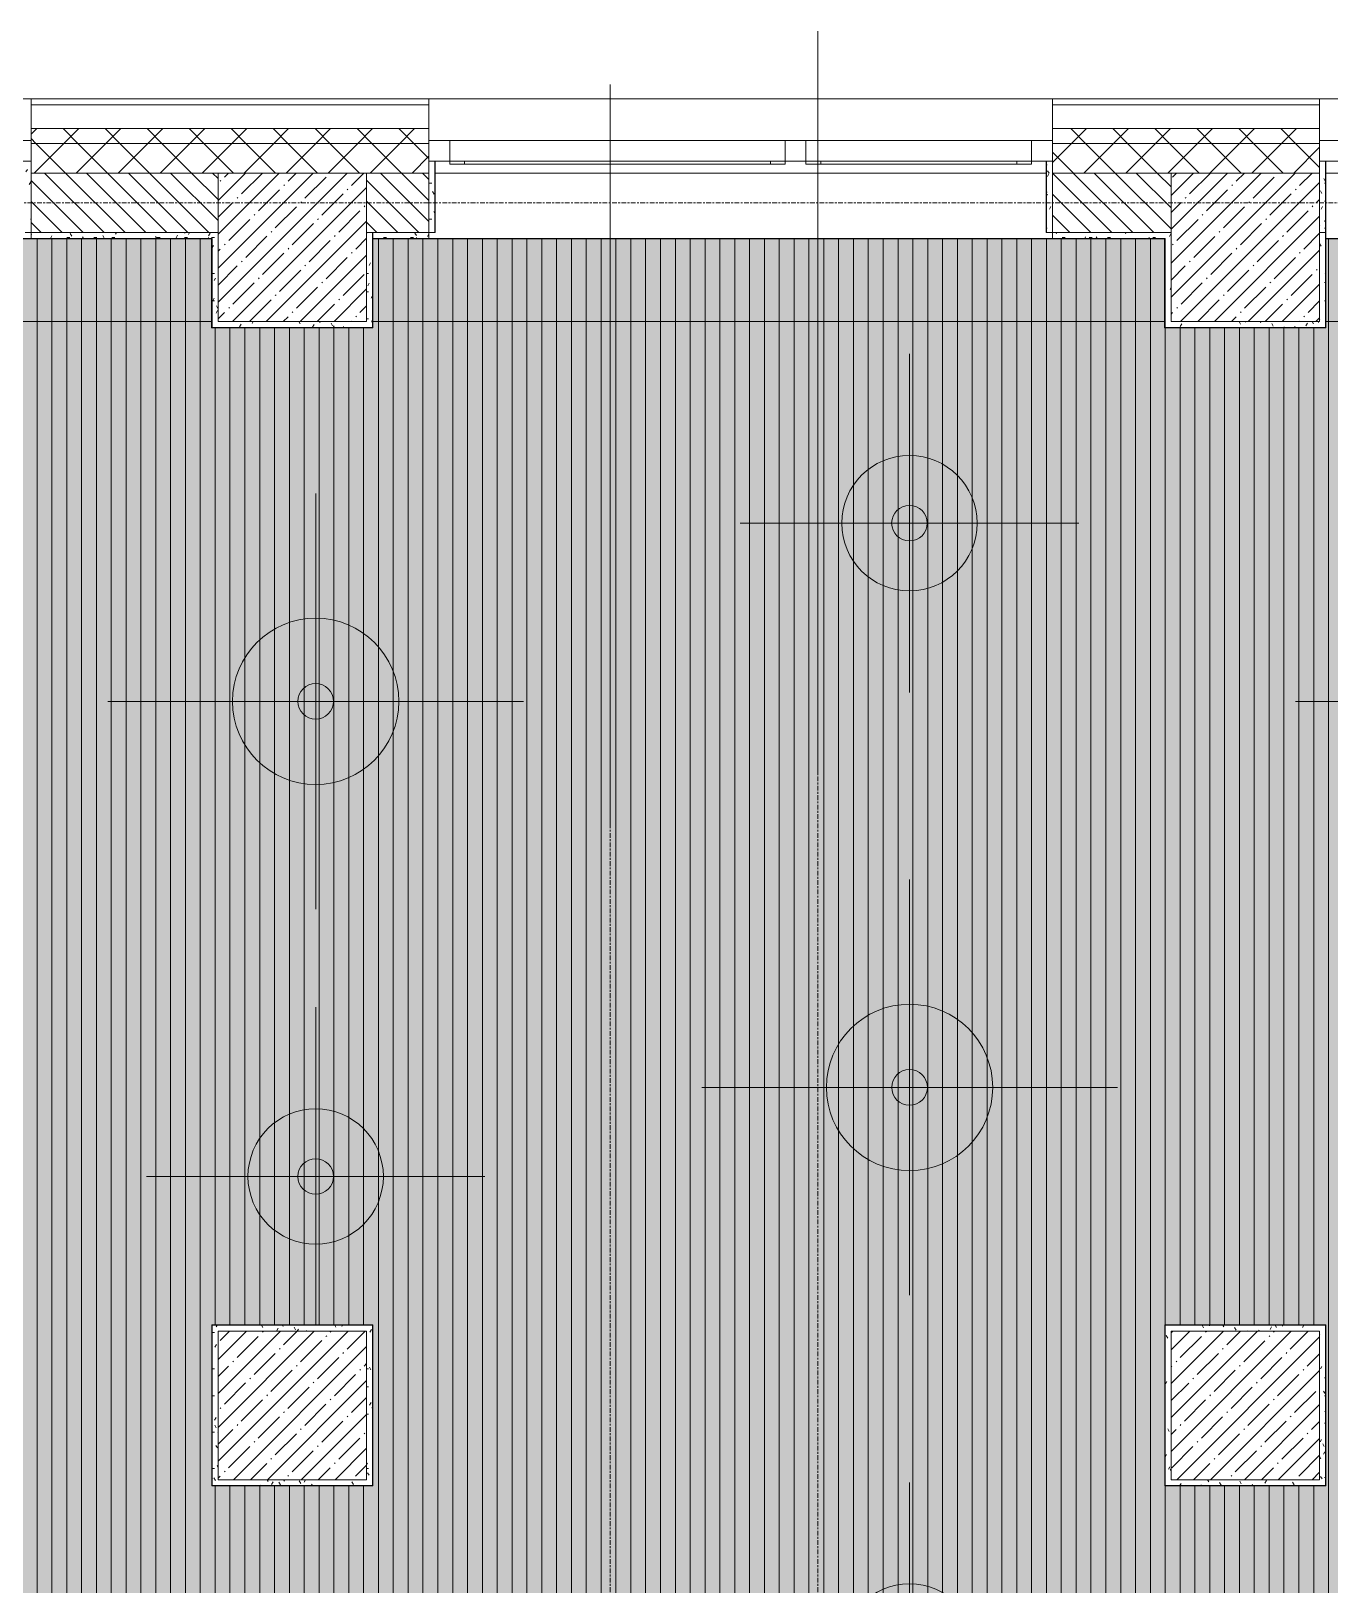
# Model space of a CAD drawing. Header units: millimetres. Extents: x 36059 to 234328, y -8553 to 29000.
# Drawn here: x 72910 to 77285, y 22346 to 27578 of the extents above; entities that cross this region are included whole.
import ezdxf

# ---------------------------------------------------------------- set-up
doc = ezdxf.new("R2010")
doc.units = ezdxf.units.MM
doc.linetypes.add('Осевая', pattern=[31.75, 6.35, -4.7625, 15.875, -4.7625])
for name, color, linetype, lineweight, true_color in [('A-CLNG-1', 7, 'Continuous', 9, 0xeaeaea), ('A-WALL-1', 7, 'Continuous', 9, 0x3c3c3c), ('A-WALL-2', 7, 'Continuous', 9, 0x535353), ('A-WALL-FNSH-1', 7, 'Continuous', 9, 0x3c3c3c), ('E-LITE-EQPM-2', 1, 'Continuous', 9, 0xff0000), ('I-WALL-1', 7, 'Continuous', 9, 0x535353), ('S-COLS-1', 9, 'Continuous', 9, 0x808080), ('S-COLS-2', 7, 'Continuous', 9, 0x3c3c3c)]:
    doc.layers.add(name, color=color, linetype=linetype, lineweight=lineweight, true_color=true_color)
for name, color, linetype, lineweight in [('A-CLNG-PATT', 7, 'Continuous', 9), ('A-DETL-GENF', 7, 'Continuous', 9), ('A-GLAZ', 7, 'Continuous', 9), ('A-GLAZ-1', 7, 'Continuous', 13), ('A-WALL', 7, 'Continuous', 9), ('I-WALL', 7, 'Continuous', 9), ('S-COLS', 7, 'Continuous', 9), ('Оси', 7, 'Continuous', 9), ('Оси-2', 7, 'Осевая', 9)]:
    doc.layers.add(name, color=color, linetype=linetype, lineweight=lineweight)
doc.layers.add('A-CLNG-PATT-1', color=7, linetype='Continuous', lineweight=9, transparency=1)
pattern_1 = [(45, (0, 0), (-57.02463, 57.02463), []), (45, (57.025, 0), (-57.02463, 57.02463), [100.806, -20.161, 3.353, -16.808])]
pattern_2 = [(45, (0, 0), (-70.71068, 70.71068), []), (135, (0, 0), (-70.71068, -70.71068), [])]
pattern_3 = [(0, (0, 0), (121.92, 30.48), [10.058, -81.382, 10.058, -81.382, -487.68]), (0, (0, 0), (121.92, 30.48), [-182.88, 10.058, -172.822, 10.058, -81.382, -213.36]), (0, (0, 0), (121.92, 30.48), [-457.2, 10.058, -50.902, 10.058, -142.342]), (120, (45.72, 15.24), (-87.356454, 90.345817), [10.058, -81.382, 10.058, -81.382, -487.68]), (120, (45.72, 15.24), (-87.356454, 90.345817), [-182.88, 10.058, -172.822, 10.058, -81.382, -213.36]), (120, (45.72, 15.24), (-87.356454, 90.345817), [-457.2, 10.058, -50.902, 10.058, -142.342]), (240, (60.96, 76.2), (-34.563546, -120.825817), [10.058, -81.382, 10.058, -81.382, -487.68]), (240, (60.96, 76.2), (-34.563546, -120.825817), [-182.88, 10.058, -172.822, 10.058, -81.382, -213.36]), (240, (60.96, 76.2), (-34.563546, -120.825817), [-457.2, 10.058, -50.902, 10.058, -142.342])]

# ---------------------------------------------------------------- blocks, each defined once
blk = doc.blocks.new('BSC_Колонна _Прямоугольная - 500х500-V21-Сводный план потолка 3 этажа в осях 12-23')
at = {"layer": 'S-COLS-1'}
h = blk.add_hatch(dxfattribs=at)
h.set_pattern_fill('FP_30', color=256, style=0, pattern_type=2)
h.set_pattern_definition([(45, (-77000, -22950), (-57.02463, 57.02463), []), (45, (-76942.975, -22950), (-57.02463, 57.02463), [100.806, -20.161, 3.353, -16.808])])
h.paths.add_polyline_path([(-250, -250), (250, -250), (250, 250), (-250, 250)])
at = {"layer": 'S-COLS-2'}
for p, q in [((-250, 250), (250, 250)), ((-250, -250), (-250, 250)), ((250, 250), (250, -250)), ((250, -250), (-250, -250))]:
    blk.add_line(p, q, dxfattribs=at)
blk = doc.blocks.new('BSC_Колонна _Прямоугольная - 500х500-V22-Сводный план потолка 3 этажа в осях 12-23')
at = {"layer": 'S-COLS-1'}
h = blk.add_hatch(dxfattribs=at)
h.set_pattern_fill('FP_31', color=256, style=0, pattern_type=2)
h.set_pattern_definition([(45, (-73790, -22950), (-57.02463, 57.02463), []), (45, (-73732.975, -22950), (-57.02463, 57.02463), [100.806, -20.161, 3.353, -16.808])])
h.paths.add_polyline_path([(-250, -250), (250, -250), (250, 250), (-250, 250)])
at = {"layer": 'S-COLS-2'}
for p, q in [((-250, 250), (250, 250)), ((-250, -250), (-250, 250)), ((250, 250), (250, -250)), ((250, -250), (-250, -250))]:
    blk.add_line(p, q, dxfattribs=at)
blk = doc.blocks.new('120_Окно_СКБ_2Ст - 120_Окно_СКБ_2Ст 3100х2500 _мал_створка слева_ 2-19089248-Сводный план потолка 3 этажа в осях 12-23')
at = {"layer": 'A-GLAZ'}
for p, q in [((1550, -5), (-1550, -5)), ((-1550, -75), (1550, -75))]:
    blk.add_line(p, q, dxfattribs=at)
at = {"layer": 'A-GLAZ-1'}
for p, q in [((-1550, -75), (-1550, -5)), ((-1550, -5), (-1480, -5)), ((-1480, -5), (-1480, -75)), ((650, -75), (650, -5)), ((650, -5), (720, -5)), ((720, -5), (720, -75)), ((1480, -75), (1480, -5)), ((1480, -5), (1550, -5)), ((1550, -5), (1550, -75)), ((-1480, -75), (-1550, -75)), ((-1480, -75), (-1480, -85)), ((-1480, -85), (650, -85)), ((-1430, -85), (-1430, -75)), ((600, -85), (600, -75)), ((720, -75), (650, -75)), ((650, -85), (650, -75)), ((720, -75), (720, -85)), ((720, -85), (1480, -85)), ((770, -85), (770, -75)), ((1430, -85), (1430, -75)), ((1550, -75), (1480, -75)), ((1480, -85), (1480, -75))]:
    blk.add_line(p, q, dxfattribs=at)
blk = doc.blocks.new('120_Окно_СКБ_2Ст - 120_Окно_СКБ_2Ст 2100х2400 _мал створка справа_-19092174-Сводный план потолка 3 этажа в осях 12-23')
at = {"layer": 'A-GLAZ'}
for p, q in [((1050, -5), (-1050, -5)), ((-1050, -75), (1050, -75))]:
    blk.add_line(p, q, dxfattribs=at)
at = {"layer": 'A-GLAZ-1'}
for p, q in [((-1050, -75), (-1050, -5)), ((-1050, -5), (-980, -5)), ((-980, -5), (-980, -75)), ((150, -75), (150, -5)), ((150, -5), (220, -5)), ((220, -5), (220, -75)), ((980, -75), (980, -5)), ((980, -5), (1050, -5)), ((1050, -5), (1050, -75)), ((-980, -75), (-1050, -75)), ((-980, -75), (-980, -85)), ((-980, -85), (150, -85)), ((-930, -85), (-930, -75)), ((100, -85), (100, -75)), ((220, -75), (150, -75)), ((150, -85), (150, -75)), ((220, -75), (220, -85)), ((220, -85), (980, -85)), ((270, -85), (270, -75)), ((930, -85), (930, -75)), ((1050, -75), (980, -75)), ((980, -85), (980, -75))]:
    blk.add_line(p, q, dxfattribs=at)
blk = doc.blocks.new('BOLA Подвесной круглый светильник - 560мм-32913186-Сводный план потолка 3 этажа в осях 12-23')
at = {"layer": 'A-DETL-GENF'}
for p, q in [((0, 700), (0, -700)), ((-700, 0), (700, 0))]:
    blk.add_line(p, q, dxfattribs=at)
for radius in [280, 60]:
    blk.add_circle((0, 0), radius, dxfattribs=at)
blk = doc.blocks.new('BOLA Подвесной круглый светильник - Накладной точечный 2-32912754-Сводный план потолка 3 этажа в осях 12-23')
at = {"layer": 'A-DETL-GENF'}
for p, q in [((0, 570), (0, -570)), ((-570, 0), (570, 0))]:
    blk.add_line(p, q, dxfattribs=at)
for radius in [228, 60]:
    blk.add_circle((0, 0), radius, dxfattribs=at)
blk = doc.blocks.new('BOLA Подвесной круглый светильник - Накладной точечный 2-V56-Сводный план потолка 3 этажа в осях 12-23')
at = {"layer": 'A-DETL-GENF'}
for p, q in [((0, 570), (0, -501)), ((-570, 0), (570, 0))]:
    blk.add_line(p, q, dxfattribs=at)
for radius in [228, 60]:
    blk.add_circle((0, 0), radius, dxfattribs=at)

msp = doc.modelspace()

# ---------------------------------------------------------------- hatches: boundary and pattern name
at = {"layer": 'A-CLNG-PATT'}
h = msp.add_hatch(dxfattribs=at)
h.set_pattern_fill('FP_74', color=256, style=0, pattern_type=2)
h.set_pattern_definition([(90, (76030, 19225), (50, -3e-15), [])])
h.paths.add_polyline_path([(83549, 11571), (83549, 11901), (84459, 11901), (84459, 15071.7), (84344.5, 15129), (84179, 15129), (84179, 15493), (79101, 15493), (79101, 15129), (78559, 15129), (78559, 15493), (74061, 15493), (74061, 15129), (73522, 15129), (73522, 15671), (73883, 15671), (73883, 18579), (73519, 18579), (73519, 19121), (74061, 19121), (74061, 18747), (78559, 18747), (78559, 19121), (79101, 19121), (79101, 18747), (84179, 18747), (84179, 19121), (84520.7, 19121), (84520.7, 22679), (83004, 22679), (83004, 26879), (81171, 26879), (81171, 26579), (80629, 26579), (80629, 26879), (77271, 26879), (77271, 26579), (76729, 26579), (76729, 26879), (74061, 26879), (74061, 26579), (73519, 26579), (73519, 26879), (70831, 26879), (70831, 26579), (70289, 26579), (70289, 26879), (66781, 26879), (66781, 26387.2), (66785.8, 26426.9), (66802.9, 26471.9), (66830.3, 26511.6), (66866.4, 26543.6), (66909.1, 26566), (66955.9, 26577.5), (67004.1, 26577.5), (67050.9, 26566), (67093.6, 26543.6), (67129.7, 26511.6), (67157.1, 26471.9), (67174.2, 26426.9), (67180, 26379), (67174.2, 26331.1), (67157.1, 26286.1), (67129.7, 26246.4), (67093.6, 26214.4), (67050.9, 26192), (67004.1, 26180.5), (66955.9, 26180.5), (66909.1, 26192), (66866.4, 26214.4), (66830.3, 26246.4), (66802.9, 26286.1), (66785.8, 26331.1), (66781, 26370.8), (66781, 13621), (68671, 13621), (68671, 11920), (68744, 11920), (68744, 11940), (70234, 11940), (70234, 11920), (70289, 11920), (70289, 12221), (70831, 12221), (70831, 11920), (73519, 11920), (73519, 12321), (79921, 12321), (79921, 11571), (83395.3, 11571)])
h.paths.add_polyline_path([(67005.1, 13922.5), (66956.9, 13922.5), (66910.1, 13934), (66867.4, 13956.4), (66831.3, 13988.4), (66803.9, 14028.1), (66786.8, 14073.1), (66781, 14121), (66786.8, 14168.9), (66803.9, 14213.9), (66831.3, 14253.6), (66867.4, 14285.6), (66910.1, 14308), (66956.9, 14319.5), (67005.1, 14319.5), (67051.9, 14308), (67094.6, 14285.6), (67130.7, 14253.6), (67158.1, 14213.9), (67175.2, 14168.9), (67181, 14121), (67175.2, 14073.1), (67158.1, 14028.1), (67130.7, 13988.4), (67094.6, 13956.4), (67051.9, 13934)])
h.paths.add_polyline_path([(84283.1, 13922.5), (84234.9, 13922.5), (84188.1, 13934), (84145.4, 13956.4), (84109.3, 13988.4), (84081.9, 14028.1), (84064.8, 14073.1), (84059, 14121), (84064.8, 14168.9), (84081.9, 14213.9), (84109.3, 14253.6), (84145.4, 14285.6), (84188.1, 14308), (84234.9, 14319.5), (84283.1, 14319.5), (84329.9, 14308), (84372.6, 14285.6), (84408.7, 14253.6), (84436.1, 14213.9), (84453.2, 14168.9), (84459, 14121), (84453.2, 14073.1), (84436.1, 14028.1), (84408.7, 13988.4), (84372.6, 13956.4), (84329.9, 13934), (84283.6, 13922.6)])
h.paths.add_polyline_path([(70292.4, 15130), (70290, 15130), (70290, 15670), (70830, 15670), (70830, 15130), (70310, 15130)])
h.paths.add_polyline_path([(70290, 20630), (70290, 21170), (70830, 21170), (70830, 20630), (70310, 20630)])
h.paths.add_polyline_path([(80630, 22680), (80630, 23220), (81170, 23220), (81170, 22680), (80650, 22680)])
h.paths.add_polyline_path([(77250, 22680), (76730, 22680), (76730, 23220), (77270, 23220), (77270, 22680)])
h.paths.add_polyline_path([(73932.1, 22680), (73520, 22680), (73520, 23220), (74060, 23220), (74060, 22680), (74040, 22680)])
h.paths.add_polyline_path([(70292.4, 22680), (70290, 22680), (70290, 23220), (70830, 23220), (70830, 22680), (70310, 22680)])
h.paths.add_polyline_path([(82828.1, 26180.5), (82779.9, 26180.5), (82733.1, 26192), (82690.4, 26214.4), (82654.3, 26246.4), (82626.9, 26286.1), (82609.8, 26331.1), (82604, 26379), (82609.8, 26426.9), (82626.9, 26471.9), (82654.3, 26511.6), (82690.4, 26543.6), (82733.1, 26566), (82779.9, 26577.5), (82828.1, 26577.5), (82874.9, 26566), (82917.6, 26543.6), (82953.7, 26511.6), (82981.1, 26471.9), (82998.2, 26426.9), (83004, 26379), (82998.2, 26331.1), (82981.1, 26286.1), (82953.7, 26246.4), (82917.6, 26214.4), (82874.9, 26192)])
at = {"layer": 'A-CLNG-PATT-1'}
h = msp.add_hatch(color=256, dxfattribs=at)
h.paths.add_polyline_path([(83548, 11571), (83548, 11901), (84458, 11901), (84458, 14112.8), (84453.2, 14073.1), (84436.1, 14028.1), (84408.7, 13988.4), (84372.6, 13956.4), (84329.9, 13934), (84282.7, 13922.5), (84234.9, 13922.5), (84188.1, 13934), (84145.4, 13956.4), (84109.3, 13988.4), (84081.9, 14028.1), (84064.8, 14073.1), (84059, 14121), (84064.8, 14168.9), (84081.9, 14213.9), (84109.3, 14253.6), (84145.4, 14285.6), (84188.1, 14308), (84234.9, 14319.5), (84283.1, 14319.5), (84329.9, 14308), (84372.6, 14285.6), (84408.7, 14253.6), (84436.1, 14213.9), (84453.2, 14168.9), (84458, 14129.2), (84458, 15072.2), (84344.5, 15129), (84178, 15129), (84178, 15493), (79100, 15493), (79100, 15129), (78558, 15129), (78558, 15493), (74060, 15493), (74060, 15129), (73521, 15129), (73521, 15671), (73882, 15671), (73882, 18579), (73518, 18579), (73518, 19121), (74060, 19120), (74060, 18747), (78558, 18747), (78558, 19121), (79100, 19120), (79100, 18747), (84178, 18747), (84178, 19121), (84520.7, 19121), (84520.7, 22679), (83003, 22679), (83003, 26370.8), (82998.2, 26331.1), (82981.1, 26286.1), (82953.7, 26246.4), (82917.6, 26214.4), (82874.9, 26192), (82828.1, 26180.5), (82779.9, 26180.5), (82733.1, 26192), (82690.4, 26214.4), (82654.3, 26246.4), (82626.9, 26286.1), (82609.8, 26331.1), (82604, 26379), (82609.8, 26426.9), (82626.9, 26471.9), (82654.3, 26511.6), (82690.4, 26543.6), (82733.1, 26566), (82779.9, 26577.5), (82828.1, 26577.5), (82874.9, 26566), (82917.6, 26543.6), (82953.7, 26511.6), (82981.1, 26471.9), (82998.2, 26426.9), (83003, 26387.2), (83003, 26879), (81170, 26879), (81170, 26579), (80628, 26579), (80628, 26879), (77270, 26879), (77270, 26579), (76728, 26579), (76728, 26879), (74060, 26879), (74060, 26579), (73518, 26579), (73518, 26879), (70830, 26879), (70830, 26579), (70288, 26579), (70288, 26879), (66780, 26879), (66780, 13621), (68670, 13620), (68670, 11920), (68744, 11921), (68744, 11940), (70234, 11940), (70234, 11920), (70288, 11920), (70288, 12221), (70830, 12220), (70830, 11920), (73518, 11920), (73518, 12321), (79920, 12320), (79920, 11571), (83395.3, 11571)])
h.paths.add_polyline_path([(67005.1, 13922.5), (66956.9, 13922.5), (66910.1, 13934), (66867.4, 13956.4), (66831.3, 13988.4), (66803.9, 14028.1), (66786.8, 14073.1), (66781, 14121), (66786.8, 14168.9), (66803.9, 14213.9), (66831.3, 14253.6), (66867.4, 14285.6), (66910.1, 14308), (66956.9, 14319.5), (67005.1, 14319.5), (67051.9, 14308), (67094.6, 14285.6), (67130.7, 14253.6), (67158.1, 14213.9), (67175.2, 14168.9), (67181, 14121), (67175.2, 14073.1), (67158.1, 14028.1), (67130.7, 13988.4), (67094.6, 13956.4), (67051.9, 13934)])
h.paths.add_polyline_path([(70830, 15130), (70289, 15130), (70290, 15670), (70830, 15669.8), (70830, 15150)])
h.paths.add_polyline_path([(70830, 20630), (70289, 20630), (70290, 21170), (70830, 21169.2), (70830, 20650)])
h.paths.add_polyline_path([(81169, 22680), (80629, 22680), (80630, 23220), (81170, 23219.7), (81170, 22680)])
h.paths.add_polyline_path([(77269, 22680), (76729, 22680), (76730, 23220), (77270, 23219.8), (77270, 22680)])
h.paths.add_polyline_path([(73540, 22680), (73519, 22680), (73520, 23220), (74060, 23220), (74059, 22680), (73932.1, 22680)])
h.paths.add_polyline_path([(70290, 22680), (70289, 22680), (70290, 23220), (70830, 23220), (70829, 22680), (70292.4, 22680)])
h.paths.add_polyline_path([(67004.1, 26180.5), (66955.9, 26180.5), (66909.1, 26192), (66866.4, 26214.4), (66830.3, 26246.4), (66802.9, 26286.1), (66785.8, 26331.1), (66780, 26379), (66785.8, 26426.9), (66802.9, 26471.9), (66830.3, 26511.6), (66866.4, 26543.6), (66909.1, 26566), (66955.9, 26577.5), (67004.1, 26577.5), (67050.9, 26566), (67093.6, 26543.6), (67129.7, 26511.6), (67157.1, 26471.9), (67174.2, 26426.9), (67180, 26379), (67174.2, 26331.1), (67157.1, 26286.1), (67129.7, 26246.4), (67093.6, 26214.4), (67050.9, 26192), (67016.7, 26183.6)])
at = {"layer": 'A-WALL'}
h = msp.add_hatch(dxfattribs=at)
h.set_pattern_fill('FP_20', color=256, style=0, pattern_type=2)
h.set_pattern_definition(pattern_2)
h.paths.add_polyline_path([(84520.7, 27200), (84520.7, 27250), (80350, 27250), (80350, 27200), (83395.3, 27200)])
h.paths.add_polyline_path([(77250, 27200), (77250, 27250), (76350, 27250), (76350, 27200)])
h.paths.add_polyline_path([(74250, 27200), (74250, 27250), (72910, 27250), (72910, 27200), (73204.2, 27200)])
h.paths.add_polyline_path([(70292.4, 27200), (70810, 27200), (70810, 27250), (69610, 27250), (69610, 27200)])
h.paths.add_polyline_path([(67110, 27200), (67110, 27250), (62860, 27250), (62860, 27200), (65924.8, 27200)])
h.paths.add_polyline_path([(61960, 27200), (61960, 27250), (59860, 27250), (59860, 27200), (61557.2, 27200)])
h.paths.add_polyline_path([(58960, 27200), (58960, 27250), (57860, 27250), (57860, 27200)])
h.paths.add_polyline_path([(54760, 27200), (54760, 27250), (53260, 27250), (53260, 27200)])
h.paths.add_polyline_path([(50760, 27200), (50760, 27250), (49660.3, 27250), (49660.3, 27200), (49910.2, 27200)])
h.paths.add_polyline_path([(48760.3, 27200), (48760.3, 27250), (47660, 27250), (47660, 27200)])
h.paths.add_polyline_path([(44560, 27200), (44560, 27250), (42060, 27250), (42060, 27200), (44086.7, 27200)])
h = msp.add_hatch(dxfattribs=at)
h.set_pattern_fill('FP_20', color=256, style=0, pattern_type=2)
h.set_pattern_definition(pattern_2)
h.paths.add_polyline_path([(84520.7, 27100), (84520.7, 27200), (80350, 27200), (80350, 27100), (83395.3, 27100)])
h.paths.add_polyline_path([(76350, 27100), (77250, 27100), (77250, 27200), (76350, 27200), (76350, 27140)])
h.paths.add_polyline_path([(74250, 27100), (74250, 27200), (72910, 27200), (72910, 27100), (73204.2, 27100)])
h.paths.add_polyline_path([(70810, 27100), (70810, 27200), (69610, 27200), (69610, 27100), (70292.4, 27100)])
h.paths.add_polyline_path([(67110, 27100), (67110, 27200), (62860, 27200), (62860, 27100), (65924.8, 27100)])
h.paths.add_polyline_path([(61960, 27100), (61960, 27200), (59860, 27200), (59860, 27100), (61557.2, 27100)])
h.paths.add_polyline_path([(58960, 27100), (58960, 27200), (57860, 27200), (57860, 27100)])
h.paths.add_polyline_path([(54760, 27100), (54760, 27200), (53260, 27200), (53260, 27100)])
h.paths.add_polyline_path([(50760, 27100), (50760, 27200), (49660.3, 27200), (49660.3, 27100), (49910.2, 27100)])
h.paths.add_polyline_path([(48760.3, 27100), (48760.3, 27200), (47660, 27200), (47660, 27100)])
h.paths.add_polyline_path([(44560, 27100), (44560, 27200), (42160, 27200), (42160, 27100), (44086.7, 27100)])
h = msp.add_hatch(dxfattribs=at)
h.set_pattern_fill('FP_19', color=256, style=0, pattern_type=2)
h.set_pattern_definition([(135, (0, 0), (-35.35534, -35.35534), [])])
h.paths.add_polyline_path([(84200, 26900), (84200, 27100), (81150, 27100), (81150, 26900), (83395.3, 26900)])
h.paths.add_polyline_path([(80350, 26900), (80650, 26900), (80650, 27100), (80350, 27100)])
h.paths.add_polyline_path([(76350, 26900), (76750, 26900), (76750, 27100), (76350, 27100), (76350, 27055.4)])
h.paths.add_polyline_path([(74060, 26900), (74250, 26900), (74250, 27100), (74040, 27100), (74040, 26900)])
h.paths.add_polyline_path([(73540, 26900), (73540, 27100), (72910, 27100), (72910, 26900), (73204.2, 26900)])
h.paths.add_polyline_path([(70292.4, 26900), (70310, 26900), (70310, 27100), (69610, 27100), (69610, 26900)])
h.paths.add_polyline_path([(67110, 26900), (67110, 27100), (66760, 27100), (66760, 26900), (66781, 26900)])
h.paths.add_polyline_path([(65924.8, 26900), (66160, 26900), (66160, 27100), (62860, 27100), (62860, 26900), (64468.9, 26900)])
h.paths.add_polyline_path([(61960, 26900), (61960, 27100), (60760, 27100), (60760, 26900), (61557.2, 26900)])
h.paths.add_polyline_path([(60160, 26900), (60160, 27100), (59860, 27100), (59860, 26900)])
h.paths.add_polyline_path([(58960, 26900), (58960, 27100), (57860, 27100), (57860, 26900)])
h.paths.add_polyline_path([(54160, 26900), (54160, 27100), (53260, 27100), (53260, 26900)])
h.paths.add_polyline_path([(50760, 26900), (50760, 27100), (49660.3, 27100), (49660.3, 26900), (49910.2, 26900)])
h.paths.add_polyline_path([(48760, 26900), (48760.3, 26900), (48760, 27100)])
h.paths.add_polyline_path([(48160, 26900), (48160, 27100), (47660, 27100), (47660, 26900)])
h.paths.add_polyline_path([(44560, 26900), (44560, 27100), (42760, 27100), (42760, 26900), (44086.7, 26900)])
at = {"layer": 'I-WALL'}
h = msp.add_hatch(dxfattribs=at)
h.set_pattern_fill('FP_65', color=256, style=0, pattern_type=2)
h.set_pattern_definition(pattern_3)
h.paths.add_polyline_path([(72910, 26900), (72910, 27140), (72890, 27140), (72890, 26900)])
h = msp.add_hatch(dxfattribs=at)
h.set_pattern_fill('FP_65', color=256, style=0, pattern_type=2)
h.set_pattern_definition(pattern_3)
h.paths.add_polyline_path([(74270, 26900), (74270, 27140), (74250, 27140), (74250, 26900)])
h = msp.add_hatch(dxfattribs=at)
h.set_pattern_fill('FP_65', color=256, style=0, pattern_type=2)
h.set_pattern_definition(pattern_3)
h.paths.add_polyline_path([(76350, 26900), (76350, 27140), (76330, 27140), (76330, 26900)])
h = msp.add_hatch(dxfattribs=at)
h.set_pattern_fill('FP_65', color=256, style=0, pattern_type=2)
h.set_pattern_definition(pattern_3)
h.paths.add_polyline_path([(77270, 26900), (77270, 27140), (77250, 27140), (77250, 26900)])
h = msp.add_hatch(dxfattribs=at)
h.set_pattern_fill('FP_65', color=256, style=0, pattern_type=2)
h.set_pattern_definition(pattern_3)
h.paths.add_polyline_path([(73540, 26880), (73540, 26900), (72910, 26900), (72910, 26880), (73520, 26880)])
h = msp.add_hatch(dxfattribs=at)
h.set_pattern_fill('FP_65', color=256, style=0, pattern_type=2)
h.set_pattern_definition(pattern_3)
h.paths.add_polyline_path([(74040, 26600), (74060, 26600), (74060, 26900), (74040, 26900)])
h = msp.add_hatch(dxfattribs=at)
h.set_pattern_fill('FP_65', color=256, style=0, pattern_type=2)
h.set_pattern_definition(pattern_3)
h.paths.add_polyline_path([(76750, 26880), (76750, 26900), (76350, 26900), (76350, 26880), (76730, 26880)])
h.paths.add_polyline_path([(74060, 26880), (74250, 26880), (74250, 26900), (74060, 26900)])
h = msp.add_hatch(dxfattribs=at)
h.set_pattern_fill('FP_65', color=256, style=0, pattern_type=2)
h.set_pattern_definition(pattern_3)
h.paths.add_polyline_path([(77270, 26600), (77270, 26900), (77250, 26900), (77250, 26600)])
h = msp.add_hatch(dxfattribs=at)
h.set_pattern_fill('FP_65', color=256, style=0, pattern_type=2)
h.set_pattern_definition(pattern_3)
h.paths.add_polyline_path([(73520, 26580), (73540, 26580), (73540, 26880), (73520, 26879)])
h = msp.add_hatch(dxfattribs=at)
h.set_pattern_fill('FP_65', color=256, style=0, pattern_type=2)
h.set_pattern_definition(pattern_3)
h.paths.add_polyline_path([(76730, 26580), (76750, 26580), (76750, 26880), (76730, 26879)])
h = msp.add_hatch(dxfattribs=at)
h.set_pattern_fill('FP_65', color=256, style=0, pattern_type=2)
h.set_pattern_definition(pattern_3)
h.paths.add_polyline_path([(74060, 26580), (74060, 26600), (73540, 26600), (73540, 26580), (73932.1, 26580)])
h = msp.add_hatch(dxfattribs=at)
h.set_pattern_fill('FP_65', color=256, style=0, pattern_type=2)
h.set_pattern_definition(pattern_3)
h.paths.add_polyline_path([(77270, 26580), (77270, 26600), (76750, 26600), (76750, 26580), (76843.9, 26580)])
h = msp.add_hatch(dxfattribs=at)
h.set_pattern_fill('FP_65', color=256, style=0, pattern_type=2)
h.set_pattern_definition(pattern_3)
h.paths.add_polyline_path([(74060, 23200), (74060, 23220), (73520, 23220), (73520, 23200), (74040, 23200)])
h = msp.add_hatch(dxfattribs=at)
h.set_pattern_fill('FP_65', color=256, style=0, pattern_type=2)
h.set_pattern_definition(pattern_3)
h.paths.add_polyline_path([(73520, 22680), (73540, 22680), (73540, 23200), (73520, 23200), (73520, 22700)])
h = msp.add_hatch(dxfattribs=at)
h.set_pattern_fill('FP_65', color=256, style=0, pattern_type=2)
h.set_pattern_definition(pattern_3)
h.paths.add_polyline_path([(74060, 22700), (74060, 23200), (74040, 23200), (74040, 22700)])
h = msp.add_hatch(dxfattribs=at)
h.set_pattern_fill('FP_65', color=256, style=0, pattern_type=2)
h.set_pattern_definition(pattern_3)
h.paths.add_polyline_path([(77270, 23200), (77270, 23220), (76730, 23220), (76730, 23200), (77250, 23200)])
h = msp.add_hatch(dxfattribs=at)
h.set_pattern_fill('FP_65', color=256, style=0, pattern_type=2)
h.set_pattern_definition(pattern_3)
h.paths.add_polyline_path([(76730, 22680), (76750, 22680), (76750, 23200), (76730, 23200), (76730, 22700)])
h = msp.add_hatch(dxfattribs=at)
h.set_pattern_fill('FP_65', color=256, style=0, pattern_type=2)
h.set_pattern_definition(pattern_3)
h.paths.add_polyline_path([(77270, 22700), (77270, 23200), (77250, 23200), (77250, 22700)])
h = msp.add_hatch(dxfattribs=at)
h.set_pattern_fill('FP_65', color=256, style=0, pattern_type=2)
h.set_pattern_definition(pattern_3)
h.paths.add_polyline_path([(74060, 22680), (74060, 22700), (73540, 22700), (73540, 22680), (74040, 22680)])
h = msp.add_hatch(dxfattribs=at)
h.set_pattern_fill('FP_65', color=256, style=0, pattern_type=2)
h.set_pattern_definition(pattern_3)
h.paths.add_polyline_path([(77270, 22680), (77270, 22700), (76750, 22700), (76750, 22680), (77250, 22680)])
at = {"layer": 'S-COLS-1'}
h = msp.add_hatch(dxfattribs=at)
h.set_pattern_fill('FP_17', color=256, style=0, pattern_type=2)
h.set_pattern_definition(pattern_1)
h.paths.add_polyline_path([(73540, 26600), (74040, 26600), (74040, 27100), (73540, 27100), (73540, 26900)])
h = msp.add_hatch(dxfattribs=at)
h.set_pattern_fill('FP_17', color=256, style=0, pattern_type=2)
h.set_pattern_definition(pattern_1)
h.paths.add_polyline_path([(76750, 26600), (77250, 26600), (77250, 27100), (76750, 27100), (76750, 26900)])

# ---------------------------------------------------------------- linework, layer by layer
at = {"layer": 'A-CLNG-1'}
for p, q in [((70830, 26879), (73519, 26879)), ((73518, 26879), (73518, 26579)), ((74060, 26879), (74060, 26580)), ((74060, 26879), (76729, 26879)), ((74061, 26879), (74061, 26579.1)), ((76728, 26879), (76728, 26579)), ((77270, 26879), (77270, 26580)), ((77270, 26879), (80629, 26879)), ((77271, 26579), (77271, 26879)), ((73518, 26579), (74060, 26579)), ((76728, 26579), (77270, 26579)), ((73520, 23220), (74059, 23220)), ((74060, 23220), (74060, 22680.2)), ((76730, 23220), (77269, 23220)), ((77270, 23219.8), (77270, 22680)), ((74059, 22680), (73520, 22680)), ((77269, 22680), (76730, 22680))]:
    msp.add_line(p, q, dxfattribs=at)
at = {"layer": 'A-WALL'}
for p, q in [((72910, 27330), (74250, 27330)), ((76350, 27330), (77250, 27330)), ((72910, 27250), (74250, 27250)), ((76350, 27250), (77250, 27250)), ((72910, 27200), (74250, 27200)), ((76350, 27200), (77250, 27200)), ((72890, 26900), (73540, 26900)), ((74270, 26900), (74040, 26900)), ((76330, 26900), (76750, 26900)), ((73520, 26880), (72910, 26880)), ((73520, 26880), (73520, 26580)), ((76730, 26880), (76730, 26580))]:
    msp.add_line(p, q, dxfattribs=at)
at = {"layer": 'A-WALL-1'}
for p, q in [((72910, 27210), (72910, 27330)), ((74250, 27330), (74250, 27210)), ((76350, 27210), (76350, 27330)), ((77250, 27330), (77250, 27210)), ((72910, 27140), (72910, 26880)), ((74250, 26880), (74250, 27140)), ((74270, 27140), (74270, 26900)), ((76330, 26900), (76330, 27140)), ((76350, 27140), (76350, 26880)), ((77250, 26900), (77250, 27140)), ((77270, 27140), (77270, 26900)), ((74250, 27100), (72910, 27100)), ((73540, 27100), (73540, 26600)), ((74040, 26600), (74040, 27100)), ((77250, 27100), (76350, 27100)), ((76750, 27100), (76750, 26600)), ((77250, 26600), (77250, 26900)), ((77270, 26900), (77250, 26900)), ((77270, 26900), (77270, 26879)), ((74061, 26880), (74060, 26880)), ((76730, 26880), (76350, 26880)), ((73540, 26600), (74040, 26600)), ((76750, 26600), (77250, 26600)), ((74060, 26580), (73520, 26580)), ((77270, 26580), (76730, 26580)), ((73520, 22680), (73520, 23220)), ((74059, 23220), (74060, 23220)), ((76730, 22680), (76730, 23220)), ((77269, 23220), (77270, 23220)), ((77270, 23220), (77270, 23219.8)), ((74060, 22680), (74059, 22680)), ((74060, 22680.2), (74060, 22680)), ((77270, 22680), (77269, 22680))]:
    msp.add_line(p, q, dxfattribs=at)
at = {"layer": 'A-WALL-2'}
for p, q in [((72910, 27350), (70810, 27350)), ((76350, 27350), (74250, 27350)), ((80350, 27350), (77250, 27350)), ((76330, 27100), (74270, 27100)), ((80330, 27100), (77270, 27100))]:
    msp.add_line(p, q, dxfattribs=at)
at = {"layer": 'A-WALL-FNSH-1'}
for p, q in [((72910, 27330), (72910, 27350)), ((72910, 27350), (74250, 27350)), ((74250, 27350), (74250, 27330)), ((76350, 27330), (76350, 27350)), ((76350, 27350), (77250, 27350)), ((77250, 27350), (77250, 27330)), ((74271, 27140), (74271, 26900)), ((76329, 26900), (76329, 27140)), ((77271, 27140), (77271, 26900)), ((74060, 26879), (74060, 26900)), ((74061, 26900), (74061, 26880)), ((74271, 26900), (74270, 26900)), ((76330, 26900), (76329, 26900)), ((77271, 26900), (77270, 26900)), ((77271, 26900), (77271, 26879)), ((72910, 26879), (72910, 26880)), ((73519, 26579), (73519, 26879)), ((74061, 26880), (74250, 26880)), ((74250, 26880), (74250, 26879)), ((76350, 26879), (76350, 26880)), ((76729, 26579), (76729, 26879)), ((74061, 26579), (74060, 26579)), ((74061, 26579.1), (74061, 26579)), ((77271, 26579), (77270, 26579)), ((73519, 23221), (74061, 23221)), ((73519, 22679), (73519, 23221)), ((74061, 23221), (74061, 22679)), ((76729, 23221), (77271, 23221)), ((76729, 22679), (76729, 23221)), ((77271, 23221), (77271, 22679)), ((74061, 22679), (73519, 22679)), ((77271, 22679), (76729, 22679))]:
    msp.add_line(p, q, dxfattribs=at)
at = {"layer": 'I-WALL-1'}
for p, q in [((72910, 26880), (70830, 26880)), ((74250, 26880), (76350, 26880)), ((80350, 26880), (77270, 26880)), ((71019.2, 26600), (73518, 26600)), ((74061, 26600), (74246.8, 26600)), ((74247.8, 26600), (76728, 26600)), ((77271, 26600), (80392.9, 26600))]:
    msp.add_line(p, q, dxfattribs=at)
at = {"layer": 'S-COLS'}
for p, q in [((73540, 26900), (73540, 27100)), ((74040, 27100), (74040, 26900)), ((76750, 26900), (76750, 27100))]:
    msp.add_line(p, q, dxfattribs=at)
at = {"layer": 'S-COLS-2'}
for p, q in [((73540, 27100), (74040, 27100)), ((76750, 27100), (77250, 27100)), ((77250, 27100), (77250, 26600)), ((73540, 26600), (73540, 26900)), ((74040, 26900), (74040, 26600)), ((76750, 26600), (76750, 26900)), ((74040, 26600), (73540, 26600)), ((77250, 26600), (76750, 26600))]:
    msp.add_line(p, q, dxfattribs=at)
at = {"layer": 'Оси'}
for p, q in [((75560, 25078.1), (75560, 27578.1)), ((74860, 24898.1), (74860, 27398.1))]:
    msp.add_line(p, q, dxfattribs=at)
at = {"layer": 'Оси-2'}
for p, q in [((39359.2, 27000), (82200, 27000)), ((75560, 593.7), (75560, 25078.1)), ((74860, 593.7), (74860, 24898.1))]:
    msp.add_line(p, q, dxfattribs=at)

# ---------------------------------------------------------------- block references
at = {"layer": 'A-GLAZ'}
for name, p in [('120_Окно_СКБ_2Ст - 120_Окно_СКБ_2Ст 2100х2400 _мал створка справа_-19092174-Сводный план потолка 3 этажа в осях 12-23', (71860, 27215)), ('120_Окно_СКБ_2Ст - 120_Окно_СКБ_2Ст 2100х2400 _мал створка справа_-19092174-Сводный план потолка 3 этажа в осях 12-23', (75300, 27215)), ('120_Окно_СКБ_2Ст - 120_Окно_СКБ_2Ст 3100х2500 _мал_створка слева_ 2-19089248-Сводный план потолка 3 этажа в осях 12-23', (78800, 27215))]:
    msp.add_blockref(name, p, dxfattribs=at)
at = {"layer": 'E-LITE-EQPM-2'}
for name, p in [('BOLA Подвесной круглый светильник - Накладной точечный 2-32912754-Сводный план потолка 3 этажа в осях 12-23', (75868.6, 25921)), ('BOLA Подвесной круглый светильник - 560мм-32913186-Сводный план потолка 3 этажа в осях 12-23', (73868.6, 25321)), ('BOLA Подвесной круглый светильник - 560мм-32913186-Сводный план потолка 3 этажа в осях 12-23', (77868.6, 25321)), ('BOLA Подвесной круглый светильник - 560мм-32913186-Сводный план потолка 3 этажа в осях 12-23', (75869, 24021)), ('BOLA Подвесной круглый светильник - Накладной точечный 2-V56-Сводный план потолка 3 этажа в осях 12-23', (73868.6, 23721)), ('BOLA Подвесной круглый светильник - Накладной точечный 2-32912754-Сводный план потолка 3 этажа в осях 12-23', (75868.6, 22121))]:
    msp.add_blockref(name, p, dxfattribs=at)
at = {"layer": 'S-COLS'}
for name, p in [('BSC_Колонна _Прямоугольная - 500х500-V22-Сводный план потолка 3 этажа в осях 12-23', (73790, 22950)), ('BSC_Колонна _Прямоугольная - 500х500-V21-Сводный план потолка 3 этажа в осях 12-23', (77000, 22950))]:
    msp.add_blockref(name, p, dxfattribs=at)

doc.saveas('drawing.dxf')
